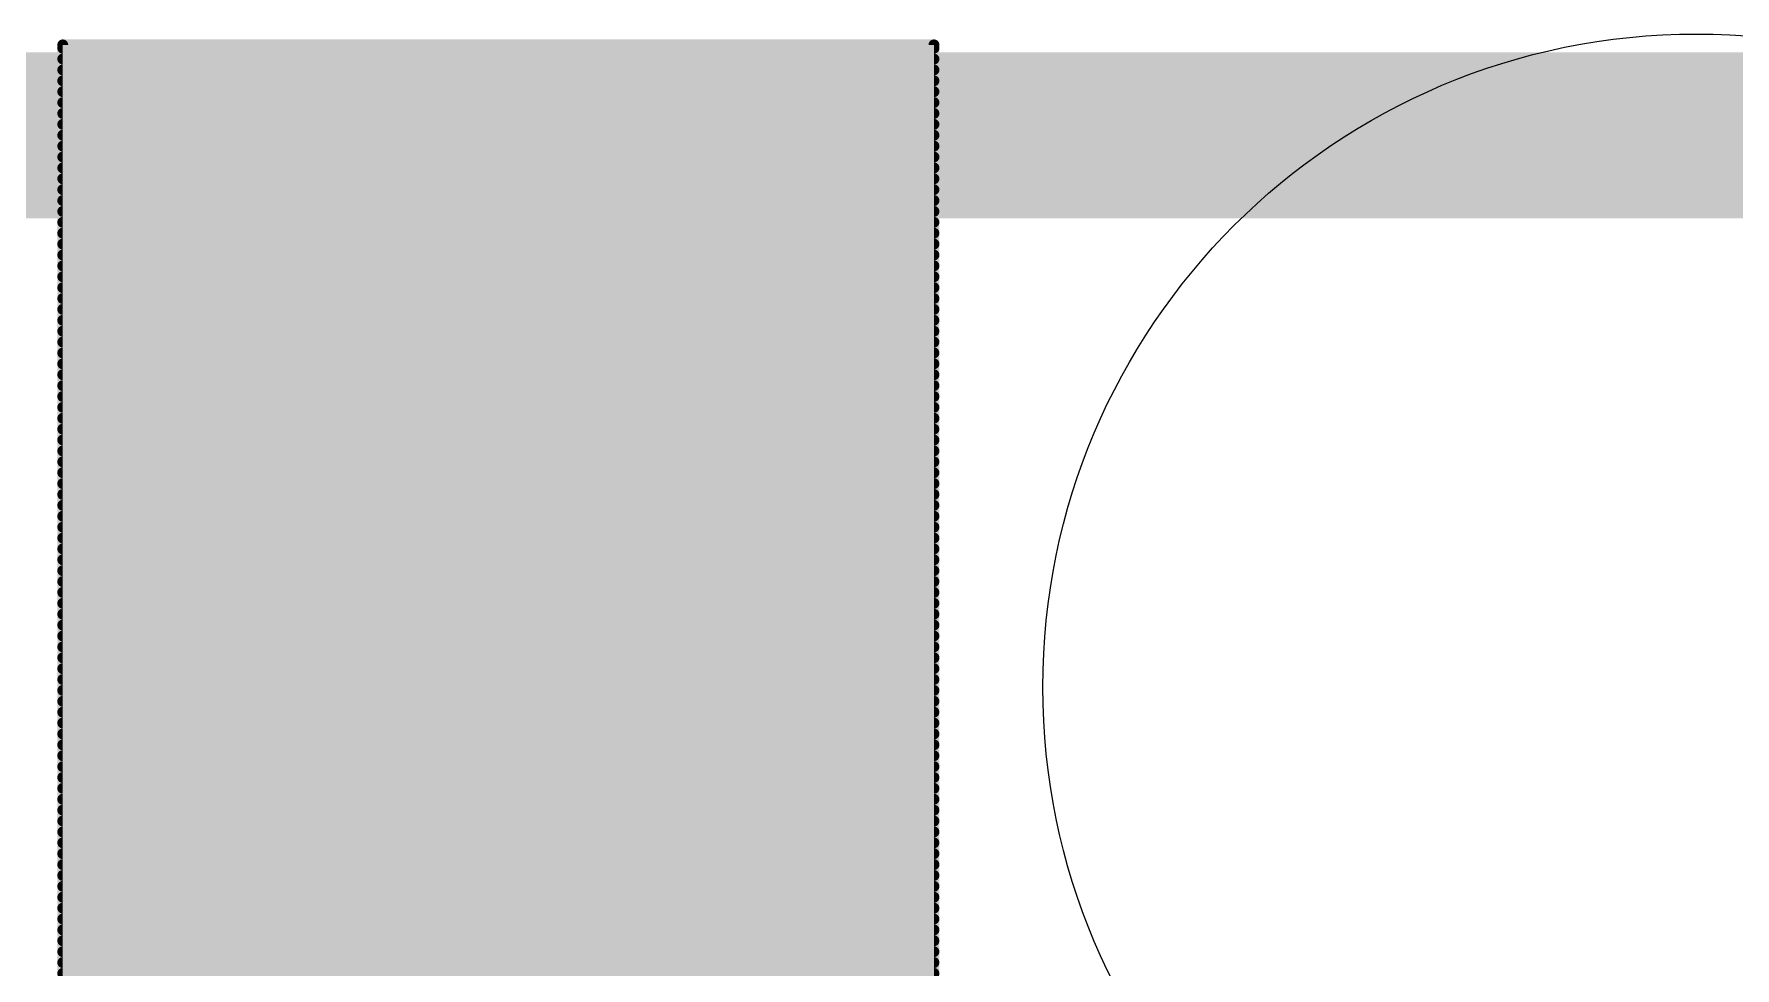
# Model space of a CAD drawing. Extents: x -15 to 70, y 0 to 100.
# Drawn here: x 36.32 to 37.882, y 60.195 to 61.053 of the extents above; entities that cross this region are included whole.
import ezdxf

# ---------------------------------------------------------------- set-up
doc = ezdxf.new("R2010")
doc.units = 0
for name, color, linetype in [('1', 12, 'CONTINUOUS'), ('16', 132, 'CONTINUOUS'), ('20', 31, 'CONTINUOUS'), ('25', 253, 'CONTINUOUS')]:
    doc.layers.add(name, color=color, linetype=linetype)

msp = doc.modelspace()

# ---------------------------------------------------------------- linework, layer by layer
at = {"layer": '1', "const_width": 0.01}
for points in [[(36.346, 58.953), (36.346, 61.043)], [(36.346, 61.043), (37.146, 61.043)], [(36.346, 61.04), (37.146, 61.04)], [(37.146, 61.043), (37.146, 60.153)], [(36.346, 61.03), (37.146, 61.03)], [(36.346, 61.02), (37.146, 61.02)], [(36.346, 61.01), (37.146, 61.01)], [(36.346, 61), (37.146, 61)], [(36.346, 60.99), (37.146, 60.99)], [(36.346, 60.98), (37.146, 60.98)], [(36.346, 60.97), (37.146, 60.97)], [(36.346, 60.96), (37.146, 60.96)], [(36.346, 60.95), (37.146, 60.95)], [(36.346, 60.94), (37.146, 60.94)], [(36.346, 60.93), (37.146, 60.93)], [(36.346, 60.92), (37.146, 60.92)], [(36.346, 60.91), (37.146, 60.91)], [(36.346, 60.9), (37.146, 60.9)], [(36.346, 60.89), (37.146, 60.89)], [(36.346, 60.88), (37.146, 60.88)], [(36.346, 60.87), (37.146, 60.87)], [(36.346, 60.86), (37.146, 60.86)], [(36.346, 60.85), (37.146, 60.85)], [(36.346, 60.84), (37.146, 60.84)], [(36.346, 60.83), (37.146, 60.83)], [(36.346, 60.82), (37.146, 60.82)], [(36.346, 60.81), (37.146, 60.81)], [(36.346, 60.8), (37.146, 60.8)], [(36.346, 60.79), (37.146, 60.79)], [(36.346, 60.78), (37.146, 60.78)], [(36.346, 60.77), (37.146, 60.77)], [(36.346, 60.76), (37.146, 60.76)], [(36.346, 60.75), (37.146, 60.75)], [(36.346, 60.74), (37.146, 60.74)], [(36.346, 60.73), (37.146, 60.73)], [(36.346, 60.72), (37.146, 60.72)], [(36.346, 60.71), (37.146, 60.71)], [(36.346, 60.7), (37.146, 60.7)], [(36.346, 60.69), (37.146, 60.69)], [(36.346, 60.68), (37.146, 60.68)], [(36.346, 60.67), (37.146, 60.67)], [(36.346, 60.66), (37.146, 60.66)], [(36.346, 60.65), (37.146, 60.65)], [(36.346, 60.64), (37.146, 60.64)], [(36.346, 60.63), (37.146, 60.63)], [(36.346, 60.62), (37.146, 60.62)], [(36.346, 60.61), (37.146, 60.61)], [(36.346, 60.6), (37.146, 60.6)], [(36.346, 60.59), (37.146, 60.59)], [(36.346, 60.58), (37.146, 60.58)], [(36.346, 60.57), (37.146, 60.57)], [(36.346, 60.56), (37.146, 60.56)], [(36.346, 60.55), (37.146, 60.55)], [(36.346, 60.54), (37.146, 60.54)], [(36.346, 60.53), (37.146, 60.53)], [(36.346, 60.52), (37.146, 60.52)], [(36.346, 60.51), (37.146, 60.51)], [(36.346, 60.5), (37.146, 60.5)], [(36.346, 60.49), (37.146, 60.49)], [(36.346, 60.48), (37.146, 60.48)], [(36.346, 60.47), (37.146, 60.47)], [(36.346, 60.46), (37.146, 60.46)], [(36.346, 60.45), (37.146, 60.45)], [(36.346, 60.44), (37.146, 60.44)], [(36.346, 60.43), (37.146, 60.43)], [(36.346, 60.42), (37.146, 60.42)], [(36.346, 60.41), (37.146, 60.41)], [(36.346, 60.4), (37.146, 60.4)], [(36.346, 60.39), (37.146, 60.39)], [(36.346, 60.38), (37.146, 60.38)], [(36.346, 60.37), (37.146, 60.37)], [(36.346, 60.36), (37.146, 60.36)], [(36.346, 60.35), (37.146, 60.35)], [(36.346, 60.34), (37.146, 60.34)], [(36.346, 60.33), (37.146, 60.33)], [(36.346, 60.32), (37.146, 60.32)], [(36.346, 60.31), (37.146, 60.31)], [(36.346, 60.3), (37.146, 60.3)], [(36.346, 60.29), (37.146, 60.29)], [(36.346, 60.28), (37.146, 60.28)], [(36.346, 60.27), (37.146, 60.27)], [(36.346, 60.26), (37.146, 60.26)], [(36.346, 60.25), (37.146, 60.25)], [(36.346, 60.24), (37.146, 60.24)], [(36.346, 60.23), (37.146, 60.23)], [(36.346, 60.22), (37.146, 60.22)], [(36.346, 60.21), (37.146, 60.21)], [(36.346, 60.2), (37.146, 60.2)], [(36.346, 60.19), (37.146, 60.19)]]:
    msp.add_lwpolyline(points, dxfattribs=at)
at = {"layer": '1', "const_width": 0.005}
for points in [[(36.3485, 61.043, 1), (36.3435, 61.043)], [(36.346, 61.0455, 1), (36.346, 61.0405)], [(36.346, 61.0425, 1), (36.346, 61.0375)], [(37.1485, 61.043, 1), (37.1435, 61.043)], [(37.146, 61.0405, 1), (37.146, 61.0455)], [(37.146, 61.0375, 1), (37.146, 61.0425)], [(36.346, 61.0325, 1), (36.346, 61.0275)], [(37.146, 61.0275, 1), (37.146, 61.0325)], [(36.346, 61.0225, 1), (36.346, 61.0175)], [(36.346, 61.0125, 1), (36.346, 61.0075)], [(37.146, 61.0175, 1), (37.146, 61.0225)], [(37.146, 61.0075, 1), (37.146, 61.0125)], [(36.346, 61.0025, 1), (36.346, 60.9975)], [(36.346, 60.9925, 1), (36.346, 60.9875)], [(37.146, 60.9975, 1), (37.146, 61.0025)], [(37.146, 60.9875, 1), (37.146, 60.9925)], [(36.346, 60.9825, 1), (36.346, 60.9775)], [(37.146, 60.9775, 1), (37.146, 60.9825)], [(36.346, 60.9725, 1), (36.346, 60.9675)], [(36.346, 60.9625, 1), (36.346, 60.9575)], [(37.146, 60.9675, 1), (37.146, 60.9725)], [(37.146, 60.9575, 1), (37.146, 60.9625)], [(36.346, 60.9525, 1), (36.346, 60.9475)], [(37.146, 60.9475, 1), (37.146, 60.9525)], [(36.346, 60.9425, 1), (36.346, 60.9375)], [(36.346, 60.9325, 1), (36.346, 60.9275)], [(37.146, 60.9375, 1), (37.146, 60.9425)], [(37.146, 60.9275, 1), (37.146, 60.9325)], [(36.346, 60.9225, 1), (36.346, 60.9175)], [(37.146, 60.9175, 1), (37.146, 60.9225)], [(36.346, 60.9125, 1), (36.346, 60.9075)], [(36.346, 60.9025, 1), (36.346, 60.8975)], [(37.146, 60.9075, 1), (37.146, 60.9125)], [(37.146, 60.8975, 1), (37.146, 60.9025)], [(36.346, 60.8925, 1), (36.346, 60.8875)], [(36.346, 60.8825, 1), (36.346, 60.8775)], [(37.146, 60.8875, 1), (37.146, 60.8925)], [(37.146, 60.8775, 1), (37.146, 60.8825)], [(36.346, 60.8725, 1), (36.346, 60.8675)], [(37.146, 60.8675, 1), (37.146, 60.8725)], [(36.346, 60.8625, 1), (36.346, 60.8575)], [(36.346, 60.8525, 1), (36.346, 60.8475)], [(37.146, 60.8575, 1), (37.146, 60.8625)], [(37.146, 60.8475, 1), (37.146, 60.8525)], [(36.346, 60.8425, 1), (36.346, 60.8375)], [(37.146, 60.8375, 1), (37.146, 60.8425)], [(36.346, 60.8325, 1), (36.346, 60.8275)], [(36.346, 60.8225, 1), (36.346, 60.8175)], [(37.146, 60.8275, 1), (37.146, 60.8325)], [(37.146, 60.8175, 1), (37.146, 60.8225)], [(36.346, 60.8125, 1), (36.346, 60.8075)], [(37.146, 60.8075, 1), (37.146, 60.8125)], [(36.346, 60.8025, 1), (36.346, 60.7975)], [(36.346, 60.7925, 1), (36.346, 60.7875)], [(37.146, 60.7975, 1), (37.146, 60.8025)], [(37.146, 60.7875, 1), (37.146, 60.7925)], [(36.346, 60.7825, 1), (36.346, 60.7775)], [(37.146, 60.7775, 1), (37.146, 60.7825)], [(36.346, 60.7725, 1), (36.346, 60.7675)], [(36.346, 60.7625, 1), (36.346, 60.7575)], [(37.146, 60.7675, 1), (37.146, 60.7725)], [(37.146, 60.7575, 1), (37.146, 60.7625)], [(36.346, 60.7525, 1), (36.346, 60.7475)], [(36.346, 60.7425, 1), (36.346, 60.7375)], [(37.146, 60.7475, 1), (37.146, 60.7525)], [(37.146, 60.7375, 1), (37.146, 60.7425)], [(36.346, 60.7325, 1), (36.346, 60.7275)], [(37.146, 60.7275, 1), (37.146, 60.7325)], [(36.346, 60.7225, 1), (36.346, 60.7175)], [(36.346, 60.7125, 1), (36.346, 60.7075)], [(37.146, 60.7175, 1), (37.146, 60.7225)], [(37.146, 60.7075, 1), (37.146, 60.7125)], [(36.346, 60.7025, 1), (36.346, 60.6975)], [(37.146, 60.6975, 1), (37.146, 60.7025)], [(36.346, 60.6925, 1), (36.346, 60.6875)], [(36.346, 60.6825, 1), (36.346, 60.6775)], [(37.146, 60.6875, 1), (37.146, 60.6925)], [(37.146, 60.6775, 1), (37.146, 60.6825)], [(36.346, 60.6725, 1), (36.346, 60.6675)], [(37.146, 60.6675, 1), (37.146, 60.6725)], [(36.346, 60.6625, 1), (36.346, 60.6575)], [(36.346, 60.6525, 1), (36.346, 60.6475)], [(37.146, 60.6575, 1), (37.146, 60.6625)], [(37.146, 60.6475, 1), (37.146, 60.6525)], [(36.346, 60.6425, 1), (36.346, 60.6375)], [(36.346, 60.6325, 1), (36.346, 60.6275)], [(37.146, 60.6375, 1), (37.146, 60.6425)], [(37.146, 60.6275, 1), (37.146, 60.6325)], [(36.346, 60.6225, 1), (36.346, 60.6175)], [(37.146, 60.6175, 1), (37.146, 60.6225)], [(36.346, 60.6125, 1), (36.346, 60.6075)], [(36.346, 60.6025, 1), (36.346, 60.5975)], [(37.146, 60.6075, 1), (37.146, 60.6125)], [(37.146, 60.5975, 1), (37.146, 60.6025)], [(36.346, 60.5925, 1), (36.346, 60.5875)], [(37.146, 60.5875, 1), (37.146, 60.5925)], [(36.346, 60.5825, 1), (36.346, 60.5775)], [(36.346, 60.5725, 1), (36.346, 60.5675)], [(37.146, 60.5775, 1), (37.146, 60.5825)], [(37.146, 60.5675, 1), (37.146, 60.5725)], [(36.346, 60.5625, 1), (36.346, 60.5575)], [(37.146, 60.5575, 1), (37.146, 60.5625)], [(36.346, 60.5525, 1), (36.346, 60.5475)], [(36.346, 60.5425, 1), (36.346, 60.5375)], [(37.146, 60.5475, 1), (37.146, 60.5525)], [(37.146, 60.5375, 1), (37.146, 60.5425)], [(36.346, 60.5325, 1), (36.346, 60.5275)], [(37.146, 60.5275, 1), (37.146, 60.5325)], [(36.346, 60.5225, 1), (36.346, 60.5175)], [(36.346, 60.5125, 1), (36.346, 60.5075)], [(37.146, 60.5175, 1), (37.146, 60.5225)], [(37.146, 60.5075, 1), (37.146, 60.5125)], [(36.346, 60.5025, 1), (36.346, 60.4975)], [(36.346, 60.4925, 1), (36.346, 60.4875)], [(37.146, 60.4975, 1), (37.146, 60.5025)], [(37.146, 60.4875, 1), (37.146, 60.4925)], [(36.346, 60.4825, 1), (36.346, 60.4775)], [(37.146, 60.4775, 1), (37.146, 60.4825)], [(36.346, 60.4725, 1), (36.346, 60.4675)], [(36.346, 60.4625, 1), (36.346, 60.4575)], [(37.146, 60.4675, 1), (37.146, 60.4725)], [(37.146, 60.4575, 1), (37.146, 60.4625)], [(36.346, 60.4525, 1), (36.346, 60.4475)], [(37.146, 60.4475, 1), (37.146, 60.4525)], [(36.346, 60.4425, 1), (36.346, 60.4375)], [(36.346, 60.4325, 1), (36.346, 60.4275)], [(37.146, 60.4375, 1), (37.146, 60.4425)], [(37.146, 60.4275, 1), (37.146, 60.4325)], [(36.346, 60.4225, 1), (36.346, 60.4175)], [(37.146, 60.4175, 1), (37.146, 60.4225)], [(36.346, 60.4125, 1), (36.346, 60.4075)], [(36.346, 60.4025, 1), (36.346, 60.3975)], [(37.146, 60.4075, 1), (37.146, 60.4125)], [(37.146, 60.3975, 1), (37.146, 60.4025)], [(36.346, 60.3925, 1), (36.346, 60.3875)], [(37.146, 60.3875, 1), (37.146, 60.3925)], [(36.346, 60.3825, 1), (36.346, 60.3775)], [(36.346, 60.3725, 1), (36.346, 60.3675)], [(37.146, 60.3775, 1), (37.146, 60.3825)], [(37.146, 60.3675, 1), (37.146, 60.3725)], [(36.346, 60.3625, 1), (36.346, 60.3575)], [(36.346, 60.3525, 1), (36.346, 60.3475)], [(37.146, 60.3575, 1), (37.146, 60.3625)], [(37.146, 60.3475, 1), (37.146, 60.3525)], [(36.346, 60.3425, 1), (36.346, 60.3375)], [(37.146, 60.3375, 1), (37.146, 60.3425)], [(36.346, 60.3325, 1), (36.346, 60.3275)], [(36.346, 60.3225, 1), (36.346, 60.3175)], [(37.146, 60.3275, 1), (37.146, 60.3325)], [(37.146, 60.3175, 1), (37.146, 60.3225)], [(36.346, 60.3125, 1), (36.346, 60.3075)], [(37.146, 60.3075, 1), (37.146, 60.3125)], [(36.346, 60.3025, 1), (36.346, 60.2975)], [(36.346, 60.2925, 1), (36.346, 60.2875)], [(37.146, 60.2975, 1), (37.146, 60.3025)], [(37.146, 60.2875, 1), (37.146, 60.2925)], [(36.346, 60.2825, 1), (36.346, 60.2775)], [(37.146, 60.2775, 1), (37.146, 60.2825)], [(36.346, 60.2725, 1), (36.346, 60.2675)], [(36.346, 60.2625, 1), (36.346, 60.2575)], [(37.146, 60.2675, 1), (37.146, 60.2725)], [(37.146, 60.2575, 1), (37.146, 60.2625)], [(36.346, 60.2525, 1), (36.346, 60.2475)], [(36.346, 60.2425, 1), (36.346, 60.2375)], [(37.146, 60.2475, 1), (37.146, 60.2525)], [(37.146, 60.2375, 1), (37.146, 60.2425)], [(36.346, 60.2325, 1), (36.346, 60.2275)], [(37.146, 60.2275, 1), (37.146, 60.2325)], [(36.346, 60.2225, 1), (36.346, 60.2175)], [(36.346, 60.2125, 1), (36.346, 60.2075)], [(37.146, 60.2175, 1), (37.146, 60.2225)], [(37.146, 60.2075, 1), (37.146, 60.2125)], [(36.346, 60.2025, 1), (36.346, 60.1975)], [(37.146, 60.1975, 1), (37.146, 60.2025)], [(36.346, 60.1925, 1), (36.346, 60.1875)], [(37.146, 60.1875, 1), (37.146, 60.1925)]]:
    msp.add_lwpolyline(points, format="xyb", dxfattribs=at)
at = {"layer": '16', "const_width": 0.01}
for points in [[(36.346, 58.953), (36.346, 61.043)], [(36.346, 61.043), (37.146, 61.043)], [(36.346, 61.04), (37.146, 61.04)], [(37.146, 61.043), (37.146, 60.153)], [(36.346, 61.03), (37.146, 61.03)], [(36.346, 61.02), (37.146, 61.02)], [(36.346, 61.01), (37.146, 61.01)], [(36.346, 61), (37.146, 61)], [(36.346, 60.99), (37.146, 60.99)], [(36.346, 60.98), (37.146, 60.98)], [(36.346, 60.97), (37.146, 60.97)], [(36.346, 60.96), (37.146, 60.96)], [(36.346, 60.95), (37.146, 60.95)], [(36.346, 60.94), (37.146, 60.94)], [(36.346, 60.93), (37.146, 60.93)], [(36.346, 60.92), (37.146, 60.92)], [(36.346, 60.91), (37.146, 60.91)], [(36.346, 60.9), (37.146, 60.9)], [(36.346, 60.89), (37.146, 60.89)], [(36.346, 60.88), (37.146, 60.88)], [(36.346, 60.87), (37.146, 60.87)], [(36.346, 60.86), (37.146, 60.86)], [(36.346, 60.85), (37.146, 60.85)], [(36.346, 60.84), (37.146, 60.84)], [(36.346, 60.83), (37.146, 60.83)], [(36.346, 60.82), (37.146, 60.82)], [(36.346, 60.81), (37.146, 60.81)], [(36.346, 60.8), (37.146, 60.8)], [(36.346, 60.79), (37.146, 60.79)], [(36.346, 60.78), (37.146, 60.78)], [(36.346, 60.77), (37.146, 60.77)], [(36.346, 60.76), (37.146, 60.76)], [(36.346, 60.75), (37.146, 60.75)], [(36.346, 60.74), (37.146, 60.74)], [(36.346, 60.73), (37.146, 60.73)], [(36.346, 60.72), (37.146, 60.72)], [(36.346, 60.71), (37.146, 60.71)], [(36.346, 60.7), (37.146, 60.7)], [(36.346, 60.69), (37.146, 60.69)], [(36.346, 60.68), (37.146, 60.68)], [(36.346, 60.67), (37.146, 60.67)], [(36.346, 60.66), (37.146, 60.66)], [(36.346, 60.65), (37.146, 60.65)], [(36.346, 60.64), (37.146, 60.64)], [(36.346, 60.63), (37.146, 60.63)], [(36.346, 60.62), (37.146, 60.62)], [(36.346, 60.61), (37.146, 60.61)], [(36.346, 60.6), (37.146, 60.6)], [(36.346, 60.59), (37.146, 60.59)], [(36.346, 60.58), (37.146, 60.58)], [(36.346, 60.57), (37.146, 60.57)], [(36.346, 60.56), (37.146, 60.56)], [(36.346, 60.55), (37.146, 60.55)], [(36.346, 60.54), (37.146, 60.54)], [(36.346, 60.53), (37.146, 60.53)], [(36.346, 60.52), (37.146, 60.52)], [(36.346, 60.51), (37.146, 60.51)], [(36.346, 60.5), (37.146, 60.5)], [(36.346, 60.49), (37.146, 60.49)], [(36.346, 60.48), (37.146, 60.48)], [(36.346, 60.47), (37.146, 60.47)], [(36.346, 60.46), (37.146, 60.46)], [(36.346, 60.45), (37.146, 60.45)], [(36.346, 60.44), (37.146, 60.44)], [(36.346, 60.43), (37.146, 60.43)], [(36.346, 60.42), (37.146, 60.42)], [(36.346, 60.41), (37.146, 60.41)], [(36.346, 60.4), (37.146, 60.4)], [(36.346, 60.39), (37.146, 60.39)], [(36.346, 60.38), (37.146, 60.38)], [(36.346, 60.37), (37.146, 60.37)], [(36.346, 60.36), (37.146, 60.36)], [(36.346, 60.35), (37.146, 60.35)], [(36.346, 60.34), (37.146, 60.34)], [(36.346, 60.33), (37.146, 60.33)], [(36.346, 60.32), (37.146, 60.32)], [(36.346, 60.31), (37.146, 60.31)], [(36.346, 60.3), (37.146, 60.3)], [(36.346, 60.29), (37.146, 60.29)], [(36.346, 60.28), (37.146, 60.28)], [(36.346, 60.27), (37.146, 60.27)], [(36.346, 60.26), (37.146, 60.26)], [(36.346, 60.25), (37.146, 60.25)], [(36.346, 60.24), (37.146, 60.24)], [(36.346, 60.23), (37.146, 60.23)], [(36.346, 60.22), (37.146, 60.22)], [(36.346, 60.21), (37.146, 60.21)], [(36.346, 60.2), (37.146, 60.2)], [(36.346, 60.19), (37.146, 60.19)]]:
    msp.add_lwpolyline(points, dxfattribs=at)
at = {"layer": '16', "const_width": 0.005}
for points in [[(36.3485, 61.043, 1), (36.3435, 61.043)], [(36.346, 61.0455, 1), (36.346, 61.0405)], [(36.346, 61.0425, 1), (36.346, 61.0375)], [(37.1485, 61.043, 1), (37.1435, 61.043)], [(37.146, 61.0405, 1), (37.146, 61.0455)], [(37.146, 61.0375, 1), (37.146, 61.0425)], [(36.346, 61.0325, 1), (36.346, 61.0275)], [(37.146, 61.0275, 1), (37.146, 61.0325)], [(36.346, 61.0225, 1), (36.346, 61.0175)], [(36.346, 61.0125, 1), (36.346, 61.0075)], [(37.146, 61.0175, 1), (37.146, 61.0225)], [(37.146, 61.0075, 1), (37.146, 61.0125)], [(36.346, 61.0025, 1), (36.346, 60.9975)], [(36.346, 60.9925, 1), (36.346, 60.9875)], [(37.146, 60.9975, 1), (37.146, 61.0025)], [(37.146, 60.9875, 1), (37.146, 60.9925)], [(36.346, 60.9825, 1), (36.346, 60.9775)], [(37.146, 60.9775, 1), (37.146, 60.9825)], [(36.346, 60.9725, 1), (36.346, 60.9675)], [(36.346, 60.9625, 1), (36.346, 60.9575)], [(37.146, 60.9675, 1), (37.146, 60.9725)], [(37.146, 60.9575, 1), (37.146, 60.9625)], [(36.346, 60.9525, 1), (36.346, 60.9475)], [(37.146, 60.9475, 1), (37.146, 60.9525)], [(36.346, 60.9425, 1), (36.346, 60.9375)], [(36.346, 60.9325, 1), (36.346, 60.9275)], [(37.146, 60.9375, 1), (37.146, 60.9425)], [(37.146, 60.9275, 1), (37.146, 60.9325)], [(36.346, 60.9225, 1), (36.346, 60.9175)], [(37.146, 60.9175, 1), (37.146, 60.9225)], [(36.346, 60.9125, 1), (36.346, 60.9075)], [(36.346, 60.9025, 1), (36.346, 60.8975)], [(37.146, 60.9075, 1), (37.146, 60.9125)], [(37.146, 60.8975, 1), (37.146, 60.9025)], [(36.346, 60.8925, 1), (36.346, 60.8875)], [(36.346, 60.8825, 1), (36.346, 60.8775)], [(37.146, 60.8875, 1), (37.146, 60.8925)], [(37.146, 60.8775, 1), (37.146, 60.8825)], [(36.346, 60.8725, 1), (36.346, 60.8675)], [(37.146, 60.8675, 1), (37.146, 60.8725)], [(36.346, 60.8625, 1), (36.346, 60.8575)], [(36.346, 60.8525, 1), (36.346, 60.8475)], [(37.146, 60.8575, 1), (37.146, 60.8625)], [(37.146, 60.8475, 1), (37.146, 60.8525)], [(36.346, 60.8425, 1), (36.346, 60.8375)], [(37.146, 60.8375, 1), (37.146, 60.8425)], [(36.346, 60.8325, 1), (36.346, 60.8275)], [(36.346, 60.8225, 1), (36.346, 60.8175)], [(37.146, 60.8275, 1), (37.146, 60.8325)], [(37.146, 60.8175, 1), (37.146, 60.8225)], [(36.346, 60.8125, 1), (36.346, 60.8075)], [(37.146, 60.8075, 1), (37.146, 60.8125)], [(36.346, 60.8025, 1), (36.346, 60.7975)], [(36.346, 60.7925, 1), (36.346, 60.7875)], [(37.146, 60.7975, 1), (37.146, 60.8025)], [(37.146, 60.7875, 1), (37.146, 60.7925)], [(36.346, 60.7825, 1), (36.346, 60.7775)], [(37.146, 60.7775, 1), (37.146, 60.7825)], [(36.346, 60.7725, 1), (36.346, 60.7675)], [(36.346, 60.7625, 1), (36.346, 60.7575)], [(37.146, 60.7675, 1), (37.146, 60.7725)], [(37.146, 60.7575, 1), (37.146, 60.7625)], [(36.346, 60.7525, 1), (36.346, 60.7475)], [(36.346, 60.7425, 1), (36.346, 60.7375)], [(37.146, 60.7475, 1), (37.146, 60.7525)], [(37.146, 60.7375, 1), (37.146, 60.7425)], [(36.346, 60.7325, 1), (36.346, 60.7275)], [(37.146, 60.7275, 1), (37.146, 60.7325)], [(36.346, 60.7225, 1), (36.346, 60.7175)], [(36.346, 60.7125, 1), (36.346, 60.7075)], [(37.146, 60.7175, 1), (37.146, 60.7225)], [(37.146, 60.7075, 1), (37.146, 60.7125)], [(36.346, 60.7025, 1), (36.346, 60.6975)], [(37.146, 60.6975, 1), (37.146, 60.7025)], [(36.346, 60.6925, 1), (36.346, 60.6875)], [(36.346, 60.6825, 1), (36.346, 60.6775)], [(37.146, 60.6875, 1), (37.146, 60.6925)], [(37.146, 60.6775, 1), (37.146, 60.6825)], [(36.346, 60.6725, 1), (36.346, 60.6675)], [(37.146, 60.6675, 1), (37.146, 60.6725)], [(36.346, 60.6625, 1), (36.346, 60.6575)], [(36.346, 60.6525, 1), (36.346, 60.6475)], [(37.146, 60.6575, 1), (37.146, 60.6625)], [(37.146, 60.6475, 1), (37.146, 60.6525)], [(36.346, 60.6425, 1), (36.346, 60.6375)], [(36.346, 60.6325, 1), (36.346, 60.6275)], [(37.146, 60.6375, 1), (37.146, 60.6425)], [(37.146, 60.6275, 1), (37.146, 60.6325)], [(36.346, 60.6225, 1), (36.346, 60.6175)], [(37.146, 60.6175, 1), (37.146, 60.6225)], [(36.346, 60.6125, 1), (36.346, 60.6075)], [(36.346, 60.6025, 1), (36.346, 60.5975)], [(37.146, 60.6075, 1), (37.146, 60.6125)], [(37.146, 60.5975, 1), (37.146, 60.6025)], [(36.346, 60.5925, 1), (36.346, 60.5875)], [(37.146, 60.5875, 1), (37.146, 60.5925)], [(36.346, 60.5825, 1), (36.346, 60.5775)], [(36.346, 60.5725, 1), (36.346, 60.5675)], [(37.146, 60.5775, 1), (37.146, 60.5825)], [(37.146, 60.5675, 1), (37.146, 60.5725)], [(36.346, 60.5625, 1), (36.346, 60.5575)], [(37.146, 60.5575, 1), (37.146, 60.5625)], [(36.346, 60.5525, 1), (36.346, 60.5475)], [(36.346, 60.5425, 1), (36.346, 60.5375)], [(37.146, 60.5475, 1), (37.146, 60.5525)], [(37.146, 60.5375, 1), (37.146, 60.5425)], [(36.346, 60.5325, 1), (36.346, 60.5275)], [(37.146, 60.5275, 1), (37.146, 60.5325)], [(36.346, 60.5225, 1), (36.346, 60.5175)], [(36.346, 60.5125, 1), (36.346, 60.5075)], [(37.146, 60.5175, 1), (37.146, 60.5225)], [(37.146, 60.5075, 1), (37.146, 60.5125)], [(36.346, 60.5025, 1), (36.346, 60.4975)], [(36.346, 60.4925, 1), (36.346, 60.4875)], [(37.146, 60.4975, 1), (37.146, 60.5025)], [(37.146, 60.4875, 1), (37.146, 60.4925)], [(36.346, 60.4825, 1), (36.346, 60.4775)], [(37.146, 60.4775, 1), (37.146, 60.4825)], [(36.346, 60.4725, 1), (36.346, 60.4675)], [(36.346, 60.4625, 1), (36.346, 60.4575)], [(37.146, 60.4675, 1), (37.146, 60.4725)], [(37.146, 60.4575, 1), (37.146, 60.4625)], [(36.346, 60.4525, 1), (36.346, 60.4475)], [(37.146, 60.4475, 1), (37.146, 60.4525)], [(36.346, 60.4425, 1), (36.346, 60.4375)], [(36.346, 60.4325, 1), (36.346, 60.4275)], [(37.146, 60.4375, 1), (37.146, 60.4425)], [(37.146, 60.4275, 1), (37.146, 60.4325)], [(36.346, 60.4225, 1), (36.346, 60.4175)], [(37.146, 60.4175, 1), (37.146, 60.4225)], [(36.346, 60.4125, 1), (36.346, 60.4075)], [(36.346, 60.4025, 1), (36.346, 60.3975)], [(37.146, 60.4075, 1), (37.146, 60.4125)], [(37.146, 60.3975, 1), (37.146, 60.4025)], [(36.346, 60.3925, 1), (36.346, 60.3875)], [(37.146, 60.3875, 1), (37.146, 60.3925)], [(36.346, 60.3825, 1), (36.346, 60.3775)], [(36.346, 60.3725, 1), (36.346, 60.3675)], [(37.146, 60.3775, 1), (37.146, 60.3825)], [(37.146, 60.3675, 1), (37.146, 60.3725)], [(36.346, 60.3625, 1), (36.346, 60.3575)], [(36.346, 60.3525, 1), (36.346, 60.3475)], [(37.146, 60.3575, 1), (37.146, 60.3625)], [(37.146, 60.3475, 1), (37.146, 60.3525)], [(36.346, 60.3425, 1), (36.346, 60.3375)], [(37.146, 60.3375, 1), (37.146, 60.3425)], [(36.346, 60.3325, 1), (36.346, 60.3275)], [(36.346, 60.3225, 1), (36.346, 60.3175)], [(37.146, 60.3275, 1), (37.146, 60.3325)], [(37.146, 60.3175, 1), (37.146, 60.3225)], [(36.346, 60.3125, 1), (36.346, 60.3075)], [(37.146, 60.3075, 1), (37.146, 60.3125)], [(36.346, 60.3025, 1), (36.346, 60.2975)], [(36.346, 60.2925, 1), (36.346, 60.2875)], [(37.146, 60.2975, 1), (37.146, 60.3025)], [(37.146, 60.2875, 1), (37.146, 60.2925)], [(36.346, 60.2825, 1), (36.346, 60.2775)], [(37.146, 60.2775, 1), (37.146, 60.2825)], [(36.346, 60.2725, 1), (36.346, 60.2675)], [(36.346, 60.2625, 1), (36.346, 60.2575)], [(37.146, 60.2675, 1), (37.146, 60.2725)], [(37.146, 60.2575, 1), (37.146, 60.2625)], [(36.346, 60.2525, 1), (36.346, 60.2475)], [(36.346, 60.2425, 1), (36.346, 60.2375)], [(37.146, 60.2475, 1), (37.146, 60.2525)], [(37.146, 60.2375, 1), (37.146, 60.2425)], [(36.346, 60.2325, 1), (36.346, 60.2275)], [(37.146, 60.2275, 1), (37.146, 60.2325)], [(36.346, 60.2225, 1), (36.346, 60.2175)], [(36.346, 60.2125, 1), (36.346, 60.2075)], [(37.146, 60.2175, 1), (37.146, 60.2225)], [(37.146, 60.2075, 1), (37.146, 60.2125)], [(36.346, 60.2025, 1), (36.346, 60.1975)], [(37.146, 60.1975, 1), (37.146, 60.2025)], [(36.346, 60.1925, 1), (36.346, 60.1875)], [(37.146, 60.1875, 1), (37.146, 60.1925)]]:
    msp.add_lwpolyline(points, format="xyb", dxfattribs=at)
at = {"layer": '20'}
msp.add_circle((37.846, 60.453), 0.6, dxfattribs=at)
at = {"layer": '25', "const_width": 0.1524}
for points in [[(11.938, 60.96), (68.834, 60.96)], [(68.834, 60.96), (24.892, 60.96)]]:
    msp.add_lwpolyline(points, dxfattribs=at)

doc.saveas('drawing.dxf')
